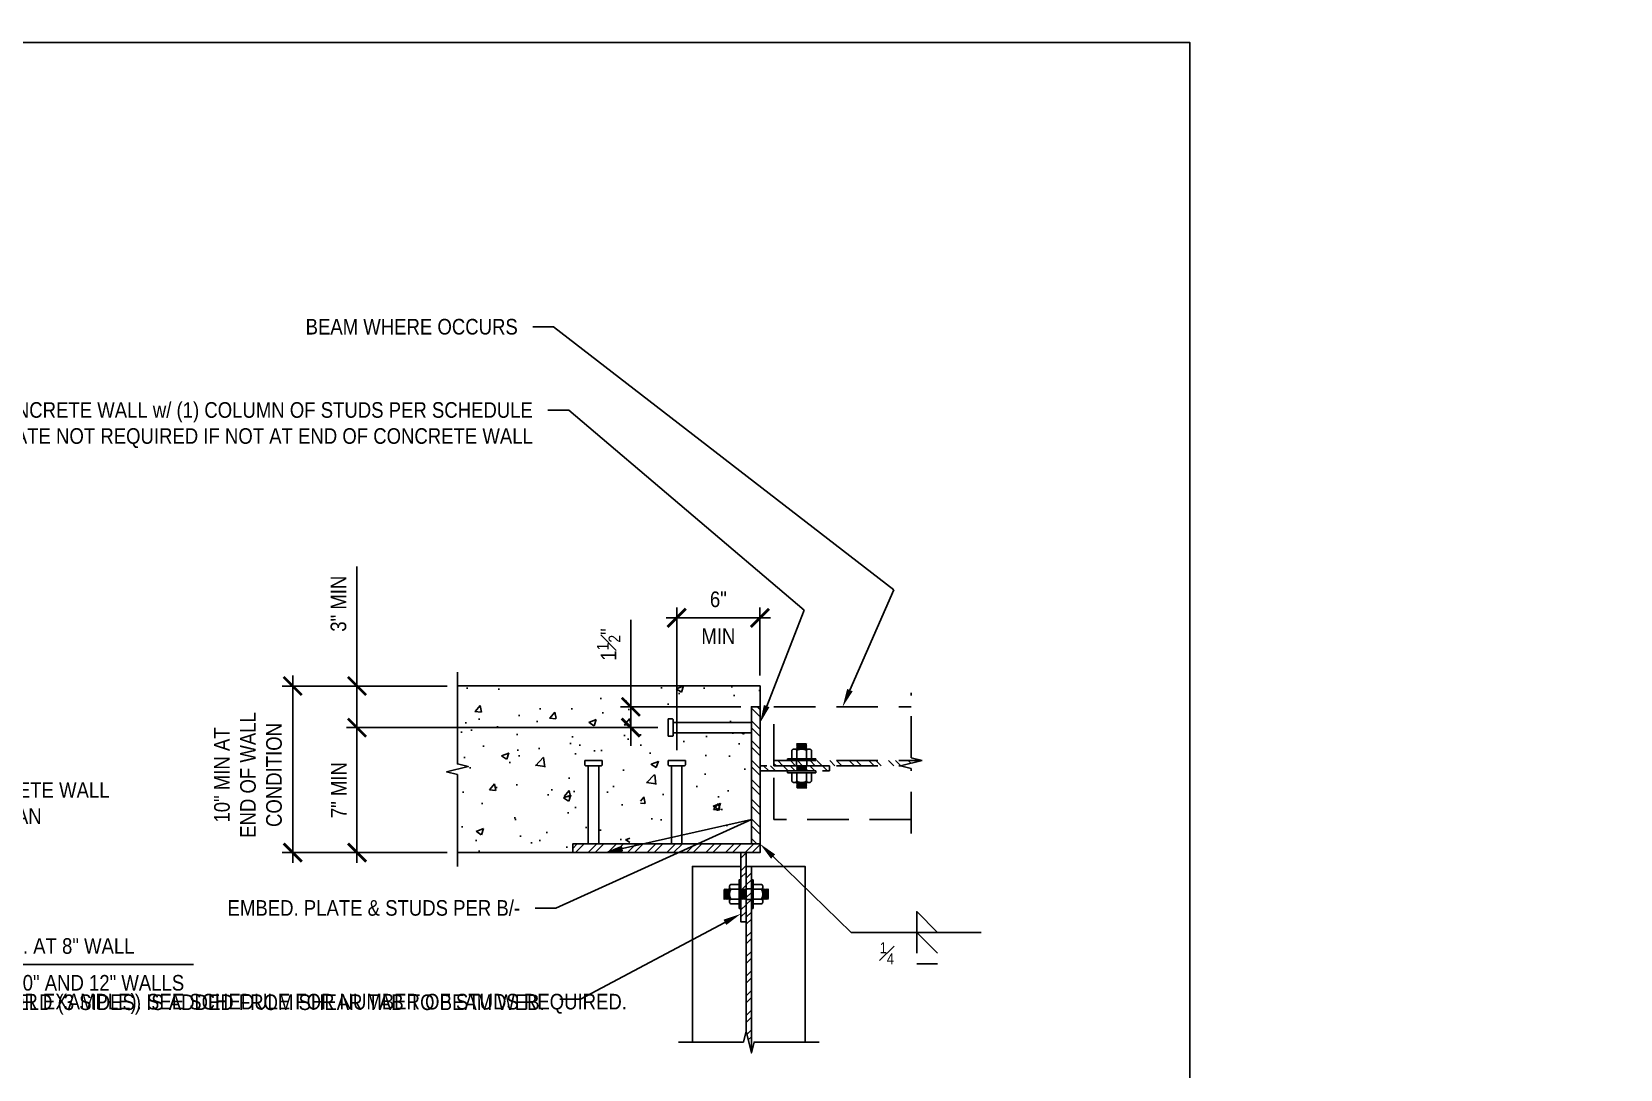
# Model space of a CAD drawing. Header units: inches. Extents: x -16404 to 14624, y -1591 to 16152.
# Drawn here: x -5562 to -5447.5, y 8289.1 to 8363.8 of the extents above; entities that cross this region are included whole.
import ezdxf
from ezdxf import colors
from ezdxf.entities.mleader import LeaderData, LeaderLine
from ezdxf.math import Vec2, Vec3

# ---------------------------------------------------------------- set-up
doc = ezdxf.new("R2010")
doc.units = ezdxf.units.IN
doc.header["$LTSCALE"] = 24
doc.header["$MEASUREMENT"] = 0
doc.linetypes.add('HIDDEN2', pattern=[0.1875, 0.125, -0.0625])
doc.layers.get('0').update_dxf_attribs({"linetype": 'CONTINUOUS'})
doc.layers.get('DefPoints').update_dxf_attribs({"color": 251, "linetype": 'CONTINUOUS'})
doc.layers.add('DESIGNER COMMENTS', color=221, linetype='CONTINUOUS', plot=False)
for name, color, linetype in [('S-ANNO-DIMS', 2, 'CONTINUOUS'), ('S-ANNO-NOTE', 4, 'CONTINUOUS'), ('S-BOLT', 2, 'CONTINUOUS'), ('S-BREAK', 2, 'CONTINUOUS'), ('S-CONC', 4, 'CONTINUOUS'), ('S-STEEL', 4, 'CONTINUOUS'), ('S-TYP DETAIL BLOCKS', 1, 'CONTINUOUS')]:
    doc.layers.add(name, color=color, linetype=linetype)
doc.layers.add('S-HATCH1', color=1, linetype='CONTINUOUS', transparency=0.5)
doc.layers.add('S-HATCH2', color=2, linetype='CONTINUOUS', transparency=0.5)
doc.styles.add('Arial', font='arial.ttf', dxfattribs={"width": 0.85})
doc.dimstyles.new('DIM-12_Se', dxfattribs={"dimscale": 12, "dimtxt": 0.09375, "dimasz": 0.109375, "dimexe": 0.0625, "dimexo": 0.0625, "dimgap": 0.0625, "dimtad": 1, "dimdec": 4, "dimzin": 11, "dimdsep": 46, "dimlunit": 4, "dimtxsty": 'Arial', "dimblk": 'ARCHTICK', "dimcen": 0.125, "dimdle": 0.0625, "dimclrd": 256, "dimclre": 256, "dimclrt": 4, "dimadec": 0, "dimazin": 0, "dimtfac": 0.75, "dimtdec": 4, "dimtmove": 0, "dimatfit": 3, "dimfxl": 1, "dimfrac": 1, "dimtolj": 1, "dimtzin": 0, "dimarcsym": 0})

# ---------------------------------------------------------------- blocks, each defined once
blk = doc.blocks.new('_ARCHTICK')
at = {"color": 0, "linetype": 'ByBlock', "const_width": 0.15}
blk.add_lwpolyline([(-0.5, -0.5), (0.5, 0.5)], dxfattribs=at)
blk = doc.blocks.new('*D3019')
at = {"layer": 'DefPoints', "color": 0, "transparency": 16777216}
for p in [(162.6, 35.71), (169.22, 36.58), (169.22, 32.3)]:
    blk.add_point(p, dxfattribs=at)
at = {"layer": 'S-ANNO-DIMS', "lineweight": -2, "transparency": 16777216}
for p, q in [((169.22, 35.83), (169.22, 31.55)), ((162.6, 34.96), (162.6, 31.55)), ((161.85, 32.3), (169.22, 32.3)), ((169.22, 32.3), (201.85, 32.3))]:
    blk.add_line(p, q, dxfattribs=at)
at = {"layer": 'S-ANNO-DIMS', "lineweight": -2, "transparency": 16777216, "xscale": 1.3125, "yscale": 1.3125, "zscale": 1.3125, "rotation": 180}
blk.add_blockref('_ARCHTICK', (162.6, 32.3), dxfattribs=at)
at = {"layer": 'S-ANNO-DIMS', "lineweight": -2, "transparency": 16777216, "xscale": 1.3125, "yscale": 1.3125, "zscale": 1.3125}
blk.add_blockref('_ARCHTICK', (169.22, 32.3), dxfattribs=at)
at = {"layer": 'S-ANNO-DIMS', "color": 4, "transparency": 16777216, "char_height": 1.125, "attachment_point": 5, "style": 'Arial'}
for s, insert in [('\\A1;6" EMBED. AT 8" WALL', (190.4, 33.62)), ('\\A1;8" EMBED. AT 10" AND 12" WALLS', (190.4, 30.97))]:
    blk.add_mtext(s, dxfattribs=dict(at, insert=insert))
blk = doc.blocks.new('ARROW-LOOP')
at = {"color": 0}
blk.add_lwpolyline([(-1.806, 0), (0.542, 0, 1.317177), (-0.464, -0.281)], format="xyb", dxfattribs=at)
blk = doc.blocks.new('*D3025')
at = {"layer": 'DefPoints', "color": 0, "transparency": 16777216}
for p in [(242.66, 57.27), (242.66, 52.36), (236.66, 46.99)]:
    blk.add_point(p, dxfattribs=at)
at = {"layer": 'S-ANNO-DIMS', "lineweight": -2, "transparency": 16777216}
for p, q in [((235.91, 57.27), (243.41, 57.27)), ((236.66, 47.74), (236.66, 58.02)), ((242.66, 53.11), (242.66, 58.02))]:
    blk.add_line(p, q, dxfattribs=at)
at = {"layer": 'S-ANNO-DIMS', "lineweight": -2, "transparency": 16777216, "xscale": 1.3125, "yscale": 1.3125, "zscale": 1.3125, "rotation": 180}
blk.add_blockref('_ARCHTICK', (236.66, 57.27), dxfattribs=at)
at = {"layer": 'S-ANNO-DIMS', "lineweight": -2, "transparency": 16777216, "xscale": 1.3125, "yscale": 1.3125, "zscale": 1.3125}
blk.add_blockref('_ARCHTICK', (242.66, 57.27), dxfattribs=at)
at = {"layer": 'S-ANNO-DIMS', "color": 4, "transparency": 16777216, "char_height": 1.125, "attachment_point": 5, "style": 'Arial'}
for s, insert in [('\\A1;6"', (239.66, 58.6)), ('\\A1;MIN', (239.66, 55.96))]:
    blk.add_mtext(s, dxfattribs=dict(at, insert=insert))
blk = doc.blocks.new('*D3026')
at = {"layer": 'DefPoints', "color": 0, "transparency": 16777216}
for p in [(213.62, 52.36), (220.86, 52.36), (236.04, 49.36)]:
    blk.add_point(p, dxfattribs=at)
at = {"layer": 'S-ANNO-DIMS', "lineweight": -2, "transparency": 16777216}
for p, q in [((213.62, 52.36), (213.62, 60.97)), ((220.11, 52.36), (212.87, 52.36)), ((213.62, 48.61), (213.62, 52.36)), ((235.29, 49.36), (212.87, 49.36))]:
    blk.add_line(p, q, dxfattribs=at)
at = {"layer": 'S-ANNO-DIMS', "lineweight": -2, "transparency": 16777216, "xscale": 1.3125, "yscale": 1.3125, "zscale": 1.3125}
for p, rotation in [((213.62, 52.36), 90), ((213.62, 49.36), 270)]:
    blk.add_blockref('_ARCHTICK', p, dxfattribs=dict(at, rotation=rotation))
at = {"layer": 'S-ANNO-DIMS', "color": 4, "transparency": 16777216, "insert": (212.29, 58.29), "char_height": 1.125, "attachment_point": 5, "rotation": 90, "style": 'Arial'}
blk.add_mtext('\\A1;3" MIN', dxfattribs=at)
blk = doc.blocks.new('*D3027')
at = {"layer": 'DefPoints', "color": 0, "transparency": 16777216}
for p in [(242.04, 50.86), (233.35, 49.36), (236.04, 49.36)]:
    blk.add_point(p, dxfattribs=at)
at = {"layer": 'S-ANNO-DIMS', "lineweight": -2, "transparency": 16777216}
for p, q in [((233.35, 50.86), (233.35, 57.13)), ((241.29, 50.86), (232.6, 50.86)), ((233.35, 49.36), (233.35, 50.86)), ((235.29, 49.36), (232.6, 49.36)), ((233.35, 49.36), (233.35, 48.05))]:
    blk.add_line(p, q, dxfattribs=at)
at = {"layer": 'S-ANNO-DIMS', "lineweight": -2, "transparency": 16777216, "xscale": 1.3125, "yscale": 1.3125, "zscale": 1.3125}
for p, rotation in [((233.35, 50.86), 270), ((233.35, 49.36), 90)]:
    blk.add_blockref('_ARCHTICK', p, dxfattribs=dict(at, rotation=rotation))
at = {"layer": 'S-ANNO-DIMS', "color": 4, "transparency": 16777216, "insert": (231.75, 55.35), "char_height": 1.125, "attachment_point": 5, "rotation": 90, "style": 'Arial'}
blk.add_mtext('\\A1;1{\\H0.75x;\\S1#2;}"', dxfattribs=at)
blk = doc.blocks.new('*D3028')
at = {"layer": 'DefPoints', "color": 0, "transparency": 16777216}
for p in [(236.04, 49.36), (213.62, 40.36), (220.86, 40.36)]:
    blk.add_point(p, dxfattribs=at)
at = {"layer": 'S-ANNO-DIMS', "lineweight": -2, "transparency": 16777216}
for p, q in [((235.29, 49.36), (212.87, 49.36)), ((213.62, 50.11), (213.62, 39.61)), ((220.11, 40.36), (212.87, 40.36))]:
    blk.add_line(p, q, dxfattribs=at)
at = {"layer": 'S-ANNO-DIMS', "lineweight": -2, "transparency": 16777216, "xscale": 1.3125, "yscale": 1.3125, "zscale": 1.3125}
for p, rotation in [((213.62, 49.36), 90), ((213.62, 40.36), 270)]:
    blk.add_blockref('_ARCHTICK', p, dxfattribs=dict(at, rotation=rotation))
at = {"layer": 'S-ANNO-DIMS', "color": 4, "transparency": 16777216, "insert": (212.31, 44.86), "char_height": 1.125, "attachment_point": 5, "rotation": 90, "style": 'Arial'}
blk.add_mtext('\\A1;7" MIN', dxfattribs=at)
blk = doc.blocks.new('*D3029')
at = {"layer": 'DefPoints', "color": 0, "transparency": 16777216}
for p in [(220.86, 52.36), (208.99, 40.36), (220.86, 40.36)]:
    blk.add_point(p, dxfattribs=at)
at = {"layer": 'S-ANNO-DIMS', "lineweight": -2, "transparency": 16777216}
for p, q in [((208.99, 53.11), (208.99, 39.61)), ((220.11, 52.36), (208.24, 52.36)), ((220.11, 40.36), (208.24, 40.36))]:
    blk.add_line(p, q, dxfattribs=at)
at = {"layer": 'S-ANNO-DIMS', "lineweight": -2, "transparency": 16777216, "xscale": 1.3125, "yscale": 1.3125, "zscale": 1.3125}
for p, rotation in [((208.99, 52.36), 90), ((208.99, 40.36), 270)]:
    blk.add_blockref('_ARCHTICK', p, dxfattribs=dict(at, rotation=rotation))
at = {"layer": 'S-ANNO-DIMS', "color": 4, "transparency": 16777216, "insert": (205.77, 45.95), "char_height": 1.125, "attachment_point": 5, "rotation": 90, "style": 'Arial'}
blk.add_mtext('\\A1;10" MIN AT\\PEND OF WALL\\PCONDITION', dxfattribs=at)
blk = doc.blocks.new('Se_STEEL BEAM POCKETED IN CONCRETE WALL')
at = {"layer": 'S-HATCH1'}
h = blk.add_hatch(dxfattribs=at)
h.set_pattern_fill('STEEL', color=256, scale=8, angle=90, style=0)
h.set_pattern_definition([(135, (2803.1537, -41325.3025), (-0.70710678, -0.70710678), []), (135, (2802.6537, -41325.3025), (-0.70710678, -0.70710678), [])])
h.paths.add_polyline_path([(242.66338, 50.86286), (242.66338, 40.98786), (242.03838, 40.98786), (242.03838, 50.86286)])
at = {"layer": 'S-HATCH1', "linetype": 'HIDDEN2'}
h = blk.add_hatch(dxfattribs=at)
h.set_pattern_fill('STEEL', color=1, scale=8, angle=90, style=0)
h.set_pattern_definition([(135, (6080.2551, -7152.1686), (-0.70710678, -0.70710678), []), (135, (6079.7551, -7152.1686), (-0.70710678, -0.70710678), [])])
h.paths.add_polyline_path([(252.78911, 46.61286), (254.33112, 46.98786), (243.66338, 46.98786), (243.66338, 46.61286)])
h = blk.add_hatch(dxfattribs=at)
h.set_pattern_fill('STEEL', color=1, scale=8, angle=90, style=0)
h.set_pattern_definition([(135, (2492.2875, -2825.469), (-0.70710678, -0.70710678), []), (135, (2491.7875, -2825.469), (-0.70710678, -0.70710678), [])])
h.paths.add_polyline_path([(247.66338, 46.23786), (247.66338, 46.61286), (242.66338, 46.61286), (242.66338, 46.23786)])
at = {"layer": 'S-HATCH1'}
h = blk.add_hatch(dxfattribs=at)
h.set_pattern_fill('STEEL', color=256, scale=8, style=0)
h.set_pattern_definition([(45, (-41140.1957, -2520.1274), (-0.70710678, 0.70710678), []), (45, (-41140.1957, -2519.6274), (-0.70710678, 0.70710678), [])])
h.paths.add_polyline_path([(242.66338, 40.36286), (229.16338, 40.36286), (229.16338, 40.98786), (242.66338, 40.98786)])
h = blk.add_hatch(dxfattribs=at)
h.set_pattern_fill('STEEL', color=256, scale=8, style=0)
h.set_pattern_definition([(45, (-2630.4185, -2209.2613), (-0.70710678, 0.70710678), []), (45, (-2630.4185, -2208.7613), (-0.70710678, 0.70710678), [])])
h.paths.add_polyline_path([(241.28838, 35.36286), (241.66338, 35.36286), (241.66338, 40.36286), (241.28838, 40.36286)])
h = blk.add_hatch(dxfattribs=at)
h.set_pattern_fill('STEEL', color=256, scale=8, style=0)
h.set_pattern_definition([(45, (-6957.1181, -5797.2289), (-0.70710678, 0.70710678), []), (45, (-6957.1181, -5796.7289), (-0.70710678, 0.70710678), [])])
h.paths.add_polyline_path([(241.66338, 27.47616), (242.03838, 25.93416), (242.03838, 39.36286), (241.66338, 39.36286)])
at = {"layer": 'S-HATCH2'}
h = blk.add_hatch(dxfattribs=at)
h.set_pattern_fill('AR-CONC', color=256, scale=0.75, style=0)
h.set_pattern_definition([(50, (-0.2483, -0.5937), (5.37945, -0.47064), [0.5625, -6.1875]), (355, (-0.2483, -0.594), (-1.04064, 5.64144), [0.45, -4.95]), (100.4514, (0.2, -0.633), (4.33882, 5.1708), [0.47805, -5.25857]), (46.1842, (-0.248, 0.906), (8.00431, -1.2414), [0.84375, -9.28125]), (96.6356, (0.419, 0.803), (7.00996, 7.3059), [0.71708, -7.88785]), (351.184, (-0.248, 0.906), (7.00996, 7.3059), [0.675, -7.425]), (21, (0.5017, 0.5313), (4.4768, -3.01964), [0.5625, -6.1875]), (326, (0.5017, 0.531), (1.82486, 5.43863), [0.45, -4.95]), (71.4514, (0.875, 0.2796), (6.30167, 2.41898), [0.47805, -5.25857]), (37.5, (-0.2483, -0.5937), (0.091199, 2.496704), [0, -4.89, 0, -5.025, 0, -4.96875]), (7.5, (-0.2483, -0.5937), (1.973022, 2.958088), [0, -2.865, 0, -4.7775, 0, -1.89375]), (327.5, (-1.9208, -0.5937), (4.003668, -0.169162), [0, -1.875, 0, -5.85, 0, -7.7625]), (317.5, (-2.6708, -0.5937), (4.373896, 0.750787), [0, -2.4375, 0, -3.885, 0, -5.5125])])
h.paths.add_polyline_path([(220.85967, 52.36286), (220.85967, 46.74144), (221.63802, 46.55215), (220.08132, 46.17358), (220.85967, 45.98429), (220.85967, 40.36286), (229.16338, 40.36286), (229.16338, 40.98786), (230.28838, 40.98786), (230.28838, 46.61286), (230.13213, 46.61286, -0.414213562), (230.03838, 46.70661), (230.03838, 46.98786), (231.28838, 46.98786), (231.28838, 46.70661, -0.414213562), (231.19463, 46.61286), (231.03838, 46.61286), (231.03838, 40.98786), (233.28838, 40.98786), (233.28838, 46.61286), (233.13213, 46.61286, -0.414213562), (233.03838, 46.70661), (233.03838, 46.98786), (234.28838, 46.98786), (234.28838, 46.70661, -0.414213562), (234.19463, 46.61286), (234.03838, 46.61286), (234.03838, 40.98786), (236.28838, 40.98786), (236.28838, 46.61286), (236.13213, 46.61286, -0.414213562), (236.03838, 46.70661), (236.03838, 46.98786), (237.28838, 46.98786), (237.28838, 46.70661, -0.414213562), (237.19463, 46.61286), (237.03838, 46.61286), (237.03838, 40.98786), (242.03838, 40.98786), (242.03838, 48.98786), (236.41338, 48.98786), (236.41338, 48.83161, -0.414213562), (236.31963, 48.73786), (236.03838, 48.73786), (236.03838, 49.98786), (236.31963, 49.98786, -0.414213562), (236.41338, 49.89411), (236.41338, 49.73786), (242.03838, 49.73786), (242.03838, 50.86286), (242.66338, 50.86286), (242.66338, 52.36286)])
at = {"layer": 'S-ANNO-NOTE'}
blk.add_line((255.46138, 32.35249), (253.96138, 32.35249), dxfattribs=at)
for points in [[(253.96138, 34.60249), (253.96138, 36.10249), (255.46138, 34.60249)], [(253.96138, 33.10249), (253.96138, 34.60249), (255.46138, 33.10249)]]:
    blk.add_lwpolyline(points, dxfattribs=at)
at = {"layer": 'S-BOLT', "color": 1, "linetype": 'HIDDEN2'}
for p, q in [((245.95745, 48.19499), (245.28864, 48.19499)), ((245.28864, 48.19499), (245.36983, 48.14811)), ((245.28864, 48.10124), (245.36983, 48.14811)), ((246.03864, 48.05436), (245.28864, 48.10124)), ((245.28864, 48.10124), (245.36983, 48.05436)), ((245.36983, 48.14811), (245.95745, 48.10124)), ((246.03864, 48.14811), (245.59782, 48.17567)), ((245.95745, 48.19499), (246.03864, 48.14811)), ((245.95745, 48.10124), (246.03864, 48.14811)), ((245.95745, 48.10124), (246.03864, 48.05436)), ((244.95999, 47.72624), (244.95999, 47.11686)), ((244.95999, 47.11686), (245.03056, 47.11686)), ((245.03056, 47.11686), (246.29619, 47.11686)), ((245.13616, 47.81999), (246.19163, 47.81999)), ((245.28143, 46.66381), (245.28143, 46.98786)), ((245.28864, 48.00749), (245.36983, 48.05436)), ((246.03864, 47.96061), (245.28864, 48.00749)), ((245.28864, 48.00749), (245.36983, 47.96061)), ((245.28864, 47.91374), (245.36983, 47.96061)), ((246.03864, 47.86686), (245.28864, 47.91374)), ((245.28864, 47.91374), (245.36983, 47.86686)), ((245.28864, 47.81999), (245.36983, 47.86686)), ((245.31181, 47.72624), (245.31181, 47.11686)), ((245.36983, 48.05436), (245.95745, 48.00749)), ((245.36983, 47.96061), (245.95745, 47.91374)), ((245.36983, 47.86686), (245.95745, 47.81999)), ((245.95745, 48.00749), (246.03864, 48.05436)), ((245.95745, 48.00749), (246.03864, 47.96061)), ((245.95745, 47.91374), (246.03864, 47.96061)), ((245.95745, 47.91374), (246.03864, 47.86686)), ((245.95745, 47.81999), (246.03864, 47.86686)), ((246.01546, 47.72624), (246.01546, 47.11686)), ((246.03812, 46.61286), (246.03838, 46.98786)), ((246.29619, 47.11686), (246.36728, 47.11686)), ((246.36728, 47.72624), (246.36728, 47.11686)), ((245.03056, 46.10886), (244.95947, 46.10886)), ((244.95947, 45.49949), (244.95947, 46.10886)), ((246.29619, 46.10886), (245.03056, 46.10886)), ((245.36931, 46.61286), (245.28143, 46.66381)), ((245.28143, 46.66381), (245.36931, 46.61286)), ((245.36931, 46.61286), (245.28812, 46.56599)), ((245.28812, 46.56599), (245.36931, 46.61286)), ((245.36931, 46.51911), (245.28812, 46.56599)), ((245.28812, 46.56599), (246.03812, 46.51911)), ((245.36931, 46.51911), (245.28812, 46.47224)), ((245.28812, 46.47224), (245.36931, 46.51911)), ((245.36931, 46.42536), (245.28812, 46.47224)), ((245.28812, 46.47224), (246.03812, 46.42536)), ((245.36931, 46.42536), (245.28812, 46.37849)), ((245.28812, 46.37849), (245.36931, 46.42536)), ((245.36931, 46.33161), (245.28812, 46.37849)), ((245.28812, 46.37849), (246.03812, 46.33161)), ((245.36931, 46.33161), (245.28812, 46.28474)), ((245.28812, 46.28474), (245.72893, 46.25719)), ((245.72893, 46.25719), (245.28812, 46.28474)), ((245.28812, 46.28474), (245.36931, 46.23786)), ((245.31129, 45.49949), (245.31129, 46.10886)), ((245.95693, 46.56599), (245.36931, 46.61286)), ((245.36931, 46.61286), (245.95693, 46.56599)), ((245.95693, 46.47224), (245.36931, 46.51911)), ((245.95693, 46.37849), (245.36931, 46.42536)), ((245.95693, 46.28474), (245.36931, 46.33161)), ((245.36931, 46.23786), (246.03812, 46.23786)), ((245.95693, 46.56599), (246.03812, 46.61286)), ((246.03812, 46.51911), (245.95693, 46.56599)), ((246.03812, 46.51911), (245.95693, 46.47224)), ((245.95693, 46.47224), (246.03812, 46.51911)), ((246.03812, 46.42536), (245.95693, 46.47224)), ((246.03812, 46.42536), (245.95693, 46.37849)), ((245.95693, 46.37849), (246.03812, 46.42536)), ((246.03812, 46.33161), (245.95693, 46.37849)), ((246.03812, 46.33161), (245.95693, 46.28474)), ((245.95693, 46.28474), (246.03812, 46.33161)), ((246.03812, 46.23786), (245.95693, 46.28474)), ((246.01494, 45.49949), (246.01494, 46.10886)), ((246.36676, 46.10886), (246.29619, 46.10886)), ((246.36676, 45.49949), (246.36676, 46.10886)), ((246.19059, 45.40574), (245.13512, 45.40574)), ((245.36931, 45.40574), (245.28812, 45.35886)), ((245.28812, 45.35886), (246.03812, 45.31199)), ((245.36931, 45.31199), (245.28812, 45.35886)), ((245.36931, 45.31199), (245.28812, 45.26511)), ((245.28812, 45.26511), (246.03812, 45.21824)), ((245.36931, 45.21824), (245.28812, 45.26511)), ((245.36931, 45.21824), (245.28812, 45.17136)), ((245.28812, 45.17136), (246.03812, 45.12449)), ((245.36931, 45.12449), (245.28812, 45.17136)), ((245.36931, 45.12449), (245.28812, 45.07761)), ((245.28812, 45.07761), (245.72893, 45.05006)), ((245.36931, 45.03074), (245.28812, 45.07761)), ((245.95693, 45.35886), (245.36931, 45.40574)), ((245.95693, 45.26511), (245.36931, 45.31199)), ((245.95693, 45.17136), (245.36931, 45.21824)), ((245.95693, 45.07761), (245.36931, 45.12449)), ((245.36931, 45.03074), (246.03812, 45.03074)), ((246.03812, 45.40574), (245.95693, 45.35886)), ((246.03812, 45.31199), (245.95693, 45.35886)), ((246.03812, 45.31199), (245.95693, 45.26511)), ((246.03812, 45.21824), (245.95693, 45.26511)), ((246.03812, 45.21824), (245.95693, 45.17136)), ((246.03812, 45.12449), (245.95693, 45.17136)), ((246.03812, 45.12449), (245.95693, 45.07761)), ((246.03812, 45.03074), (245.95693, 45.07761))]:
    blk.add_line(p, q, dxfattribs=at)
at = {"layer": 'S-BOLT', "color": 1}
for p, q in [((240.45625, 36.83565), (240.45625, 37.89112)), ((240.55, 38.06677), (241.15938, 38.06677)), ((241.15938, 37.99568), (241.15938, 38.06677)), ((241.15938, 36.73005), (241.15938, 37.99568)), ((242.77675, 38.06625), (242.16738, 38.06625)), ((242.16738, 38.06625), (242.16738, 37.99568)), ((242.16738, 37.99568), (242.16738, 36.73005)), ((242.8705, 37.89008), (242.8705, 36.83461)), ((240.08125, 37.65693), (240.12813, 37.73812)), ((240.08125, 37.65693), (240.08125, 36.98812)), ((240.08125, 36.98812), (240.12813, 37.06931)), ((240.12813, 37.73812), (240.10057, 37.29731)), ((240.175, 37.65693), (240.12813, 37.73812)), ((240.12813, 37.06931), (240.175, 37.65693)), ((240.175, 36.98812), (240.12813, 37.06931)), ((240.22188, 37.73812), (240.175, 36.98812)), ((240.175, 37.65693), (240.22188, 37.73812)), ((240.175, 36.98812), (240.22188, 37.06931)), ((240.26875, 37.65693), (240.22188, 37.73812)), ((240.22188, 37.06931), (240.26875, 37.65693)), ((240.26875, 36.98812), (240.22188, 37.06931)), ((240.31563, 37.73812), (240.26875, 36.98812)), ((240.26875, 37.65693), (240.31563, 37.73812)), ((240.26875, 36.98812), (240.31563, 37.06931)), ((240.3625, 37.65693), (240.31563, 37.73812)), ((240.31563, 37.06931), (240.3625, 37.65693)), ((240.3625, 36.98812), (240.31563, 37.06931)), ((240.40938, 37.73812), (240.3625, 36.98812)), ((240.3625, 37.65693), (240.40938, 37.73812)), ((240.3625, 36.98812), (240.40938, 37.06931)), ((240.45625, 37.65693), (240.40938, 37.73812)), ((240.40938, 37.06931), (240.45625, 37.65693)), ((240.45625, 36.98812), (240.40938, 37.06931)), ((240.55, 37.71495), (241.15938, 37.71495)), ((240.55, 37.0113), (241.15938, 37.0113)), ((240.55, 36.65948), (241.15938, 36.65948)), ((241.15938, 36.65948), (241.15938, 36.73005)), ((241.33525, 37.73812), (241.28838, 37.65693)), ((241.28838, 37.65693), (241.28838, 36.98812)), ((241.28838, 36.98812), (241.33525, 37.06931)), ((241.33525, 37.73812), (241.3077, 37.29731)), ((241.3077, 37.29731), (241.33525, 37.73812)), ((241.38213, 37.65693), (241.33525, 37.73812)), ((241.33525, 37.06931), (241.38213, 37.65693)), ((241.38213, 36.98812), (241.33525, 37.06931)), ((241.33525, 37.06931), (241.38213, 36.98812)), ((241.38213, 37.65693), (241.429, 37.73812)), ((241.429, 37.73812), (241.38213, 36.98812)), ((241.38213, 36.98812), (241.429, 37.06931)), ((241.47588, 37.65693), (241.429, 37.73812)), ((241.429, 37.73812), (241.47588, 37.65693)), ((241.429, 37.06931), (241.47588, 37.65693)), ((241.47588, 36.98812), (241.429, 37.06931)), ((241.429, 37.06931), (241.47588, 36.98812)), ((241.47588, 37.65693), (241.52275, 37.73812)), ((241.52275, 37.73812), (241.47588, 36.98812)), ((241.47588, 36.98812), (241.52275, 37.06931)), ((241.56963, 37.65693), (241.52275, 37.73812)), ((241.52275, 37.73812), (241.56963, 37.65693)), ((241.52275, 37.06931), (241.56963, 37.65693)), ((241.56963, 36.98812), (241.52275, 37.06931)), ((241.52275, 37.06931), (241.56963, 36.98812)), ((241.56963, 37.65693), (241.6165, 37.73812)), ((241.6165, 37.73812), (241.56963, 36.98812)), ((241.56963, 36.98812), (241.6165, 37.06931)), ((241.66338, 37.65693), (241.6165, 37.73812)), ((241.6165, 37.73812), (241.66338, 37.65693)), ((241.6165, 37.06931), (241.66338, 37.65693)), ((241.66338, 37.65693), (241.6165, 37.06931)), ((241.6165, 37.06931), (241.66338, 36.98812)), ((241.66338, 37.65693), (241.71432, 37.74481)), ((241.71432, 37.74481), (241.66338, 37.65693)), ((241.66338, 36.98812), (242.03838, 36.98786)), ((241.71432, 37.74481), (242.03838, 37.74481)), ((242.77675, 37.71443), (242.16738, 37.71443)), ((242.77675, 37.01078), (242.16738, 37.01078)), ((242.16738, 36.73005), (242.16738, 36.65896)), ((242.77675, 36.65896), (242.16738, 36.65896)), ((242.8705, 37.7376), (242.91738, 37.65641)), ((242.91738, 37.65641), (242.8705, 37.06879)), ((242.8705, 37.06879), (242.91738, 36.9876)), ((242.91738, 36.9876), (242.96425, 37.7376)), ((242.96425, 37.7376), (242.91738, 37.65641)), ((242.96425, 37.06879), (242.91738, 36.9876)), ((242.96425, 37.7376), (243.01113, 37.65641)), ((243.01113, 37.65641), (242.96425, 37.06879)), ((242.96425, 37.06879), (243.01113, 36.9876)), ((243.01113, 36.9876), (243.058, 37.7376)), ((243.058, 37.7376), (243.01113, 37.65641)), ((243.058, 37.06879), (243.01113, 36.9876)), ((243.058, 37.7376), (243.10488, 37.65641)), ((243.10488, 37.65641), (243.058, 37.06879)), ((243.058, 37.06879), (243.10488, 36.9876)), ((243.10488, 36.9876), (243.15175, 37.7376)), ((243.15175, 37.7376), (243.10488, 37.65641)), ((243.15175, 37.06879), (243.10488, 36.9876)), ((243.15175, 37.7376), (243.19863, 37.65641)), ((243.19863, 37.65641), (243.15175, 37.06879)), ((243.15175, 37.06879), (243.19863, 36.9876)), ((243.2455, 37.7376), (243.19863, 37.65641)), ((243.19863, 36.9876), (243.22618, 37.42842)), ((243.2455, 37.06879), (243.19863, 36.9876)), ((243.2455, 37.06879), (243.2455, 37.7376))]:
    blk.add_line(p, q, dxfattribs=at)
at = {"layer": 'S-BOLT', "color": 3, "linetype": 'HIDDEN2'}
for points in [[(236.03838, 48.73786), (236.03838, 49.98786), (236.31963, 49.98786, -0.414213562), (236.41338, 49.89411), (236.41338, 49.73786), (242.03838, 49.73786), (236.41338, 49.73786), (236.41338, 48.98786), (242.03838, 48.98786), (236.41338, 48.98786), (236.41338, 48.83161, -0.414213562), (236.31963, 48.73786), (236.03838, 48.73786)], [(231.28838, 46.98786), (230.03838, 46.98786), (230.03838, 46.70661, 0.414213562), (230.13213, 46.61286), (230.28838, 46.61286), (230.28838, 40.98786), (230.28838, 46.61286), (231.03838, 46.61286), (231.03838, 40.98786), (231.03838, 46.61286), (231.19463, 46.61286, 0.414213562), (231.28838, 46.70661), (231.28838, 46.98786)], [(236.03838, 46.98786), (237.28838, 46.98786), (237.28838, 46.70661, -0.414213562), (237.19463, 46.61286), (237.03838, 46.61286), (237.03838, 40.98786), (237.03838, 46.61286), (236.28838, 46.61286), (236.28838, 40.98786), (236.28838, 46.61286), (236.13213, 46.61286, -0.414213562), (236.03838, 46.70661), (236.03838, 46.98786)]]:
    blk.add_lwpolyline(points, format="xyb", close=True, dxfattribs=at)
at = {"layer": 'S-BOLT', "color": 1, "linetype": 'HIDDEN2'}
for points in [[(244.63965, 47.11686), (246.6871, 47.11686), (246.6871, 46.98786), (244.63965, 46.98786)], [(246.6871, 46.10886), (244.63965, 46.10886), (244.63965, 46.23786), (246.6871, 46.23786)]]:
    blk.add_lwpolyline(points, close=True, dxfattribs=at)
at = {"layer": 'S-BOLT', "color": 1}
for points in [[(241.15938, 36.33914), (241.15938, 38.38659), (241.28838, 38.38659), (241.28838, 36.33914)], [(242.16738, 38.38659), (242.16738, 36.33914), (242.03838, 36.33914), (242.03838, 38.38659)]]:
    blk.add_lwpolyline(points, close=True, dxfattribs=at)
at = {"layer": 'S-BOLT', "color": 1, "linetype": 'HIDDEN2'}
for centre, radius, start, end in [((245.1359, 47.60808), 0.21191, 33.8900616, 146.1099384), ((245.66364, 47.11296), 0.70703, 60.1582758, 119.8417242), ((246.19137, 47.60808), 0.21191, 33.8900616, 146.1099384), ((245.13538, 45.61765), 0.21191, 213.8900616, 326.1099384), ((245.66312, 46.11277), 0.70703, 240.1582758, 299.8417242), ((246.19085, 45.61765), 0.21191, 213.8900616, 326.1099384)]:
    blk.add_arc(centre, radius, start, end, dxfattribs=at)
at = {"layer": 'S-BOLT', "color": 1}
for centre, radius, start, end in [((240.66816, 37.89086), 0.21191, 123.8900616, 236.1099384), ((242.65859, 37.89034), 0.21191, 303.8900616, 56.1099384), ((241.16328, 37.36312), 0.70703, 150.1582758, 209.8417242), ((240.66816, 36.83539), 0.21191, 123.8900616, 236.1099384), ((242.16347, 37.3626), 0.70703, 330.1582758, 29.8417242), ((242.65859, 36.83487), 0.21191, 303.8900616, 56.1099384)]:
    blk.add_arc(centre, radius, start, end, dxfattribs=at)
at = {"layer": 'S-BREAK'}
for points in [[(220.85967, 39.36286), (220.85967, 45.98429), (220.08132, 46.17358), (221.63802, 46.55215), (220.85967, 46.74144), (220.85967, 53.36286)], [(236.78838, 26.70516), (241.4723, 26.70516), (241.66159, 27.48351), (242.04016, 25.92681), (242.22945, 26.70516), (246.91338, 26.70516)]]:
    blk.add_lwpolyline(points, dxfattribs=at)
at = {"layer": 'S-BREAK', "color": 1, "linetype": 'HIDDEN2'}
blk.add_lwpolyline([(253.56011, 41.73786), (253.56011, 46.42179), (252.78176, 46.61108), (254.33846, 46.98965), (253.56011, 47.17894), (253.56011, 51.86286)], dxfattribs=at)
at = {"layer": 'S-CONC', "color": 3}
blk.add_lwpolyline([(220.85967, 52.36286), (242.66338, 52.36286), (242.66338, 40.36286), (220.85967, 40.36286)], dxfattribs=at)
at = {"layer": 'S-STEEL', "color": 1, "linetype": 'HIDDEN2'}
blk.add_line((243.66338, 46.61286), (252.78911, 46.61286), dxfattribs=at)
at = {"layer": 'S-STEEL', "color": 3}
blk.add_line((241.66338, 39.36286), (241.66338, 27.47616), dxfattribs=at)
at = {"layer": 'S-STEEL'}
for points in [[(242.66338, 50.86286), (242.66338, 40.98786), (242.03838, 40.98786), (242.03838, 50.86286)], [(242.66338, 40.36286), (229.16338, 40.36286), (229.16338, 40.98786), (242.66338, 40.98786)]]:
    blk.add_lwpolyline(points, close=True, dxfattribs=at)
at = {"layer": 'S-STEEL', "color": 1, "linetype": 'HIDDEN2'}
for points in [[(243.66338, 46.61286), (243.66338, 50.86286), (253.56011, 50.86286)], [(243.66338, 46.98786), (254.33112, 46.98786)], [(253.56011, 42.73786), (243.66338, 42.73786), (243.66338, 46.23786)]]:
    blk.add_lwpolyline(points, dxfattribs=at)
blk.add_lwpolyline([(242.66338, 46.61286), (242.66338, 46.23786), (247.66338, 46.23786), (247.66338, 46.61286)], close=True, dxfattribs=at)
at = {"layer": 'S-STEEL', "color": 4}
blk.add_lwpolyline([(241.66338, 40.36286), (241.28838, 40.36286), (241.28838, 35.36286), (241.66338, 35.36286)], close=True, dxfattribs=at)
at = {"layer": 'S-STEEL', "color": 2}
for points in [[(237.78838, 26.70516), (237.78838, 39.36286), (241.28838, 39.36286)], [(241.66338, 39.36286), (245.91338, 39.36286), (245.91338, 26.70516)]]:
    blk.add_lwpolyline(points, dxfattribs=at)
at = {"layer": 'S-STEEL', "color": 3}
blk.add_lwpolyline([(242.03838, 39.36286), (242.03838, 25.93416)], dxfattribs=at)
at = {"layer": 'S-ANNO-NOTE', "insert": (251.28062, 33.89299), "char_height": 1.125, "width": 2.0903287, "attachment_point": 1, "style": 'Arial'}
blk.add_mtext('\\A1;{\\H0.7x;\\S1#4;}', dxfattribs=at)
at = {"layer": 'S-ANNO-DIMS'}
for base, p1, p2, angle, text, picture, middle in [((213.61822, 52.36286), (236.03838, 49.36286), (220.85967, 52.36286), 90, '<> MIN', '*D3026', (213.61822, 58.28786)), ((208.99092, 40.36286), (220.85967, 52.36286), (220.85967, 40.36286), 270, '10" MIN AT\\PEND OF WALL\\PCONDITION', '*D3029', (208.99092, 45.9513)), ((213.61822, 40.36286), (236.03838, 49.36286), (220.85967, 40.36286), 270, '7" MIN', '*D3028', (213.61822, 44.86286))]:
    dim = blk.add_linear_dim(base=base, p1=p1, p2=p2, angle=angle, text=text, dimstyle='DIM-12_Se', dxfattribs=at)
    dim.commit()
    dim.dimension.update_dxf_attribs({"geometry": picture, "text_midpoint": middle, "dimtype": 128})
for base, p1, p2, text, picture, middle in [((242.66338, 57.27107), (236.66338, 46.98786), (242.66338, 52.36286), '<>\\XMIN', '*D3025', (239.66338, 57.27107)), ((169.22287, 32.2968), (162.59787, 35.70516), (169.22287, 36.58016), '6" EMBED. AT 8" WALL\\X8" EMBED. AT 10" AND 12" WALLS', '*D3019', (190.39531, 32.2968))]:
    dim = blk.add_linear_dim(base=base, p1=p1, p2=p2, text=text, dimstyle='DIM-12_Se', dxfattribs=at)
    dim.commit()
    dim.dimension.update_dxf_attribs({"geometry": picture, "text_midpoint": middle, "dimtype": 128})
dim = blk.add_linear_dim(base=(233.34808, 49.36286), p1=(242.03838, 50.86286), p2=(236.03838, 49.36286), angle=270, dimstyle='DIM-12_Se', dxfattribs=at)
dim.commit()
dim.dimension.update_dxf_attribs({"geometry": '*D3027', "text_midpoint": (233.34808, 55.34612), "dimtype": 128})
at = {"layer": 'S-ANNO-NOTE'}
ml = blk.add_multileader_mtext('Standard', dxfattribs=at)
ml.set_content('\\A1;{\\C4;BEAM WHERE OCCURS}', color=256, style='Arial')
ml.set_leader_properties(color=2)
ml.build(insert=Vec2(0, 0))
ml.multileader.update_dxf_attribs({"dogleg_length": 21.88349, "arrow_head_size": 1.3125, "scale": 12})
ctx = ml.context
ctx.base_point, ctx.scale, ctx.char_height, ctx.arrow_head_size, ctx.landing_gap_size, ctx.plane_origin = Vec3(209.00443, 78.23844), 12, 1.125, 1.3125, 1.08, Vec3(283.07181, 518.29949)
ctx.text_align_type = 2
notes = []
notes.append((ctx, [(0, (1, 1, 0), (227.78636, 78.23844), (-1, 0), 1.5, [(0, [(248.61174, 50.86286), (252.31652, 59.2889)], 0, [])])]))
ctx.mtext.insert, ctx.mtext.width, ctx.mtext.alignment, ctx.mtext.flow_direction = Vec3(225.20636, 78.81053), 23.0761893, 3, 5
ml = blk.add_multileader_mtext('Standard', dxfattribs=at)
ml.set_content('\\A1;{\\C4;EMBED. PLATE AT END OF CONCRETE WALL w/ (1) COLUMN OF STUDS PER SCHEDULE\\PPLATE NOT REQUIRED IF NOT AT END OF CONCRETE WALL}', color=256, style='Arial')
ml.set_leader_properties(color=2)
ml.build(insert=Vec2(0, 0))
ml.multileader.update_dxf_attribs({"dogleg_length": 21.88349, "arrow_head_size": 1.3125, "scale": 12})
ctx = ml.context
ctx.base_point, ctx.scale, ctx.char_height, ctx.arrow_head_size, ctx.landing_gap_size, ctx.plane_origin = Vec3(203.67191, 72.23844), 12, 1.125, 1.3125, 1.08, Vec3(283.07181, 512.29949)
ctx.text_align_type = 2
notes.append((ctx, [(0, (1, 1, 0), (228.87493, 72.23844), (-1, 0), 1.5, [(0, [(242.66338, 49.69321), (245.85105, 57.81425)], 0, [])])]))
ctx.mtext.insert, ctx.mtext.width, ctx.mtext.alignment, ctx.mtext.flow_direction = Vec3(226.29493, 72.81053), 23.0761893, 3, 5
ml = blk.add_multileader_mtext('Standard', dxfattribs=at)
ml.set_content('\\A1;{\\C4;℄ SHEAR PLATE & EMBED. PLATE}', color=4, style='Arial')
ml.set_leader_properties(color=2)
ml.set_arrow_properties(name='ARROW-LOOP')
ml.build(insert=Vec2(0, 0))
ml.multileader.update_dxf_attribs({"dogleg_length": 0.36, "arrow_head_size": 1.3125, "scale": 12})
ctx = ml.context
ctx.base_point, ctx.scale, ctx.char_height, ctx.arrow_head_size, ctx.landing_gap_size, ctx.plane_origin = Vec3(99.52981, 70.18301), 12, 1.125, 1.3125, 1.08, Vec3(470.62501, -232.96052)
notes.append((ctx, [(0, (1, 1, 0), (98.02981, 70.18301), (1, 0), 1.5, [(0, [(95.14109, 70.18301)], 0, [])])]))
ctx.mtext.insert, ctx.mtext.width, ctx.mtext.flow_direction = Vec3(100.60981, 70.7459), 14.7013617, 5
ml = blk.add_multileader_mtext('Standard', dxfattribs=at)
ml.set_content('\\A1;{\\C4;CONCRETE WALL\\PPER PLAN}', color=4, style='Arial')
ml.set_leader_properties(color=2)
ml.build(insert=Vec2(0, 0))
ml.multileader.update_dxf_attribs({"dogleg_length": 0.36, "arrow_head_size": 1.3125, "scale": 12})
ctx = ml.context
ctx.base_point, ctx.scale, ctx.char_height, ctx.arrow_head_size, ctx.landing_gap_size, ctx.plane_origin = Vec3(183.20758, 44.86596), 12, 1.125, 1.3125, 1.08, Vec3(545.01101, -253.60371)
notes.append((ctx, [(0, (1, 1, 0), (181.70758, 44.86596), (1, 0), 1.5, [(0, [(174.59789, 40.32825)], 0, [])])]))
ctx.mtext.insert, ctx.mtext.width, ctx.mtext.flow_direction = Vec3(184.28758, 45.42884), 21.3866649, 5
ml = blk.add_multileader_mtext('Standard', dxfattribs=at)
ml.set_content('\\A1;{\\C4;EMBED. PLATE & STUDS PER B/-}', color=4, style='Arial')
ml.set_leader_properties(color=2)
ml.build(insert=Vec2(0, 0))
ml.multileader.update_dxf_attribs({"dogleg_length": 0.36, "arrow_head_size": 1.3125, "scale": 12})
ctx = ml.context
ctx.base_point, ctx.scale, ctx.char_height, ctx.arrow_head_size, ctx.landing_gap_size, ctx.plane_origin = Vec3(213.4439, 36.36286), 12, 1.125, 1.3125, 1.08, Vec3(571.85338, -268.95974)
ctx.text_align_type = 2
notes.append((ctx, [(1, (1, 1, 0), (227.95466, 36.36286), (-1, 0), 1.5, [(1, [(231.47156, 40.36286), (242.03838, 42.74714)], 0, [])])]))
ctx.mtext.insert, ctx.mtext.width, ctx.mtext.alignment, ctx.mtext.flow_direction = Vec3(225.37466, 36.93496), 14.517132, 3, 5
ml = blk.add_multileader_mtext('Standard', dxfattribs=at)
ml.set_content('', color=4, style='Arial')
ml.set_leader_properties(color=2)
ml.build(insert=Vec2(0, 0))
ml.multileader.update_dxf_attribs({"dogleg_length": 1.21451, "arrow_head_size": 1.3125, "scale": 12})
ctx = ml.context
ctx.base_point, ctx.scale, ctx.char_height, ctx.arrow_head_size, ctx.landing_gap_size, ctx.plane_origin = Vec3(258.59028, 34.60249), 12, 1.125, 1.3125, 1.08, Vec3(646.10145, -568.30629)
notes.append((ctx, [(0, (1, 1, 0), (249.23626, 34.60249), (1, 0), 9.35402, [(0, [(242.66338, 40.98786)], 0, [])])]))
ctx.mtext.insert, ctx.mtext.flow_direction = Vec3(259.67028, 35.16499), 5
ml = blk.add_multileader_mtext('Standard', dxfattribs=at)
ml.set_content('\\A1;SHEAR PLATE CONNECTION PER TYP STEEL DETAILS. CONTRACTOR OPTION TO PROVIDE HORIZONTAL SHORT-SLOTTED BOLT HOLES IF {\\H0.7x;\\S1#4;\\H1.42857x;" FILLET WELD (3 SIDES) IS ADDED FROM SHEAR TAB TO BEAM WEB.}', color=4, style='Arial')
ml.set_leader_properties(color=2)
ml.build(insert=Vec2(0, 0))
ml.multileader.update_dxf_attribs({"dogleg_length": 0.36, "arrow_head_size": 1.3125, "scale": 12})
ctx = ml.context
ctx.base_point, ctx.scale, ctx.char_height, ctx.arrow_head_size, ctx.landing_gap_size, ctx.plane_origin = Vec3(206.1582, 29.80067), 12, 1.125, 1.3125, 1.08, Vec3(569.68852, -266.62606)
ctx.text_align_type = 2
notes.append((ctx, [(1, (1, 1, 0), (229.72986, 29.80067), (-1, 0), 1.5, [(0, [(241.28838, 35.94897)], 0, [])])]))
ctx.mtext.insert, ctx.mtext.width, ctx.mtext.alignment, ctx.mtext.flow_direction = Vec3(227.14986, 30.36355), 20.6142933, 3, 5
ml = blk.add_multileader_mtext('Standard', dxfattribs=at)
ml.set_content('\\A1;{\\H0.7x;\\S5#8;\\H1.4286x;" STEEL EMBED. PLATE w/ \\H0.7x;\\S3#4;\\H1.4286x;"%%C WELDED HEADED STUDS PER SCHEDULE (w/ 4 STUDS PER ROW AND 2 STUDS PER COLUMN SHOWN FOR EXAMPLE). SEE SCHEDULE FOR NUMBER OF STUDS REQUIRED.}', color=4, style='Arial')
ml.set_leader_properties(color=2)
ml.build(insert=Vec2(0, 0))
ml.multileader.update_dxf_attribs({"dogleg_length": 0.36, "arrow_head_size": 1.3125, "scale": 12})
ctx = ml.context
ctx.base_point, ctx.scale, ctx.char_height, ctx.arrow_head_size, ctx.landing_gap_size, ctx.plane_origin = Vec3(98.92883, 29.80067), 12, 1.125, 1.3125, 1.08, Vec3(419.43711, -264.20225)
notes.append((ctx, [(0, (1, 1, 0), (97.42883, 29.80067), (1, 0), 1.5, [(0, [(95.88826, 35.70516)], 0, [])])]))
ctx.mtext.insert, ctx.mtext.width, ctx.mtext.flow_direction = Vec3(100.00883, 30.40691), 23.7945171, 5
for ctx, leaders in notes:
    for number, flags, end, landing, length, lines in leaders:
        leader = LeaderData()
        leader.index, (leader.has_last_leader_line, leader.has_dogleg_vector, leader.attachment_direction) = number, flags
        leader.last_leader_point, leader.dogleg_vector, leader.dogleg_length = Vec3(end), Vec3(landing), length
        for number, points, colour, breaks in lines:
            line = LeaderLine()
            line.index, line.vertices, line.color, line.breaks = number, Vec3.list(points), colors.encode_raw_color(colour), breaks
            leader.lines.append(line)
        ctx.leaders.append(leader)
blk = doc.blocks.new('A$C978c361f')
at = {"layer": 'S-TYP DETAIL BLOCKS'}
blk.add_blockref('Se_STEEL BEAM POCKETED IN CONCRETE WALL', (6, 6), dxfattribs=at)

msp = doc.modelspace()

# ---------------------------------------------------------------- linework, layer by layer
at = {"layer": 'DESIGNER COMMENTS'}
msp.add_lwpolyline([(-5771.05647, 8363.01866), (-5478.55338, 8363.01866), (-5478.55338, 8132.32863), (-5771.05647, 8132.32863)], close=True, dxfattribs=at)

# ---------------------------------------------------------------- block references
msp.add_blockref('A$C978c361f', (-5758.1955, 8258.30078), dxfattribs=at)

# ---------------------------------------------------------------- leaders
ml = msp.add_multileader_mtext('Standard', dxfattribs=at)
ml.set_content('{\\L\\C256;NEW}', color=4, style='Arial')
ml.set_leader_properties(color=2)
ml.build(insert=Vec2(0, 0))
ml.multileader.update_dxf_attribs({"dogleg_length": 0.36, "arrow_head_size": 1.3125, "scale": 12})
ctx = ml.context
ctx.base_point, ctx.scale, ctx.char_height, ctx.arrow_head_size, ctx.landing_gap_size, ctx.plane_origin = Vec3(-5763.54033, 8768.81856), 12, 3, 1.3125, 1.08, Vec3(-5804.78309, 8473.68794)
notes = []
notes.append((ctx, [(0, (0, 0, 0), (0, 0), (1, 0), 1, [])]))
ctx.mtext.insert, ctx.mtext.width, ctx.mtext.flow_direction = Vec3(-5762.46033, 8770.61856), 16.4652379, 5
ml = msp.add_multileader_mtext('Standard', dxfattribs=at)
ml.set_content('{\\L\\C256;NEW}', color=4, style='Arial')
ml.set_leader_properties(color=2)
ml.build(insert=Vec2(0, 0))
ml.multileader.update_dxf_attribs({"dogleg_length": 0.36, "arrow_head_size": 1.3125, "scale": 12})
ctx = ml.context
ctx.base_point, ctx.scale, ctx.char_height, ctx.arrow_head_size, ctx.landing_gap_size, ctx.plane_origin = Vec3(-5678.54284, 8768.81856), 12, 3, 1.3125, 1.08, Vec3(-5719.78561, 8473.68794)
notes.append((ctx, [(0, (0, 0, 0), (0, 0), (1, 0), 1, [])]))
ctx.mtext.insert, ctx.mtext.width, ctx.mtext.flow_direction = Vec3(-5677.46284, 8770.61856), 16.4652379, 5
ml = msp.add_multileader_mtext('Standard', dxfattribs=at)
ml.set_content('{\\L\\C256;OLD}', color=4, style='Arial')
ml.set_leader_properties(color=2)
ml.build(insert=Vec2(0, 0))
ml.multileader.update_dxf_attribs({"dogleg_length": 0.36, "arrow_head_size": 1.3125, "scale": 12})
ctx = ml.context
ctx.base_point, ctx.scale, ctx.char_height, ctx.arrow_head_size, ctx.landing_gap_size, ctx.plane_origin = Vec3(-5663.96801, 8571.26671), 12, 3, 1.3125, 1.08, Vec3(-5705.21077, 8275.0111)
notes.append((ctx, [(0, (0, 0, 0), (0, 0), (1, 0), 1, [])]))
ctx.mtext.insert, ctx.mtext.width, ctx.mtext.flow_direction = Vec3(-5662.88801, 8571.94171), 16.4652379, 5
ml = msp.add_multileader_mtext('Standard', dxfattribs=at)
ml.set_content('{\\L\\C256;OLD}', color=4, style='Arial')
ml.set_leader_properties(color=2)
ml.build(insert=Vec2(0, 0))
ml.multileader.update_dxf_attribs({"dogleg_length": 0.36, "arrow_head_size": 1.3125, "scale": 12})
ctx = ml.context
ctx.base_point, ctx.scale, ctx.char_height, ctx.arrow_head_size, ctx.landing_gap_size, ctx.plane_origin = Vec3(-5762.56125, 8560.23359), 12, 3, 1.3125, 1.08, Vec3(-5803.80401, 8263.97797)
notes.append((ctx, [(0, (0, 0, 0), (0, 0), (1, 0), 1, [])]))
ctx.mtext.insert, ctx.mtext.width, ctx.mtext.flow_direction = Vec3(-5761.48125, 8560.90859), 16.4652379, 5
ml = msp.add_multileader_mtext('Standard', dxfattribs=at)
ml.set_content('{\\L\\C256;OLD}', color=4, style='Arial')
ml.set_leader_properties(color=2)
ml.build(insert=Vec2(0, 0))
ml.multileader.update_dxf_attribs({"dogleg_length": 0.36, "arrow_head_size": 1.3125, "scale": 12})
ctx = ml.context
ctx.base_point, ctx.scale, ctx.char_height, ctx.arrow_head_size, ctx.landing_gap_size, ctx.plane_origin = Vec3(-5763.12358, 8352.83877), 12, 3, 1.3125, 1.08, Vec3(-5804.36634, 8056.58316)
notes.append((ctx, [(0, (0, 0, 0), (0, 0), (1, 0), 1, [])]))
ctx.mtext.insert, ctx.mtext.width, ctx.mtext.flow_direction = Vec3(-5762.04358, 8353.51377), 16.4652379, 5
for ctx, leaders in notes:
    for number, flags, end, landing, length, lines in leaders:
        leader = LeaderData()
        leader.index, (leader.has_last_leader_line, leader.has_dogleg_vector, leader.attachment_direction) = number, flags
        leader.last_leader_point, leader.dogleg_vector, leader.dogleg_length = Vec3(end), Vec3(landing), length
        for number, points, colour, breaks in lines:
            line = LeaderLine()
            line.index, line.vertices, line.color, line.breaks = number, Vec3.list(points), colors.encode_raw_color(colour), breaks
            leader.lines.append(line)
        ctx.leaders.append(leader)

doc.saveas('drawing.dxf')
